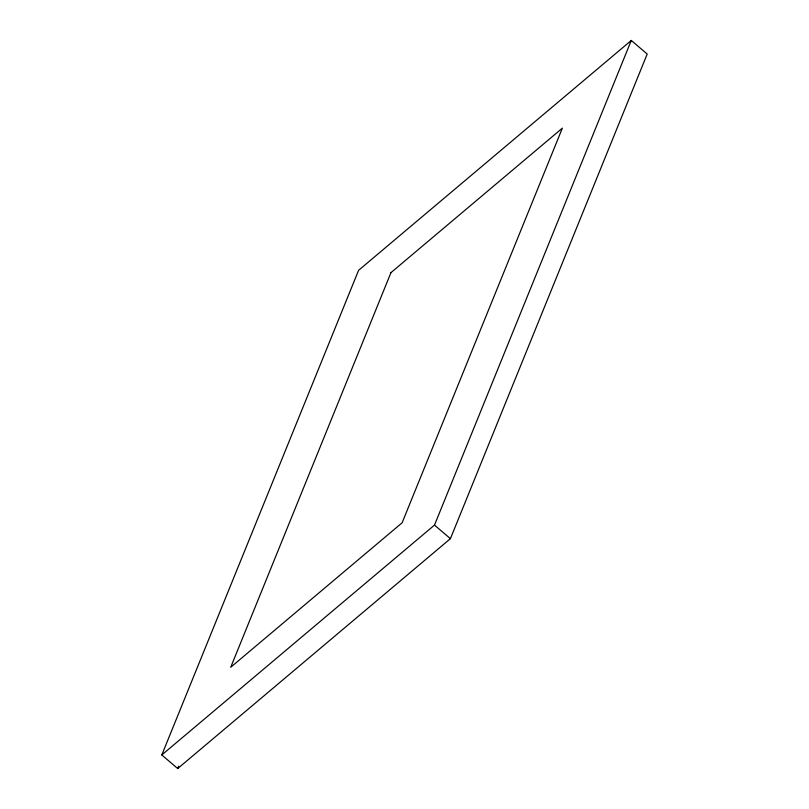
<?xml version="1.0" encoding="UTF-8"?>
<svg xmlns="http://www.w3.org/2000/svg" width="809" height="809" viewBox="0 0 809 809"><rect width="100%" height="100%" fill="white"/><g stroke="black" fill="none" stroke-linecap="round" stroke-linejoin="round"><path stroke-width="1.21" d="M161.8 754.959L358.589 270.327L631.283 40.45L647.2 54.041L450.411 538.673L177.717 768.55L161.8 754.959L434.494 525.092L631.283 40.45M177.717 768.55L178.668 766.204M434.494 525.092L450.411 538.673M390.959 272.633L230.717 667.273L402.124 522.776L562.366 128.146L390.959 272.633"/></g></svg>
